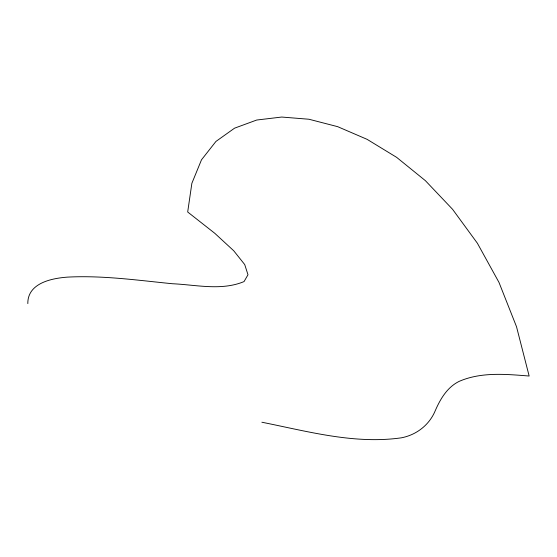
<?xml version="1.0" encoding="UTF-8"?>
<svg xmlns="http://www.w3.org/2000/svg" width="557" height="557" viewBox="0 0 557 557"><rect width="100%" height="100%" fill="white"/><g stroke="black" fill="none" stroke-linecap="round" stroke-linejoin="round"><path stroke-width="0.84" d="M261.874 422.227C307.582 431.341 354.398 444.5 401.346 437.823C416.511 434.933 429.496 424.845 435.344 410.481C440.413 398.896 447.229 387.31 458.968 381.461C481.018 371.777 505.812 374.2 529.15 376.024L516.52 326.729L498.988 282.413L477.391 243.242L452.569 209.3L425.374 180.656L396.619 157.339L367.112 139.347L337.633 126.655L308.926 119.24L281.724 117.047L256.707 120.034L234.56 128.173L215.942 141.436L201.495 159.81L191.866 183.316L187.688 212.001L214.758 233.272L233.745 250.789L244.725 264.575L247.99 274.754L244.043 281.577C221.414 291.039 196.036 284.787 172.398 283.736C137.579 280.275 102.69 275.297 67.613 277.114A301.226 75.891 24.7 0 0 27.836 303.6"/></g></svg>
